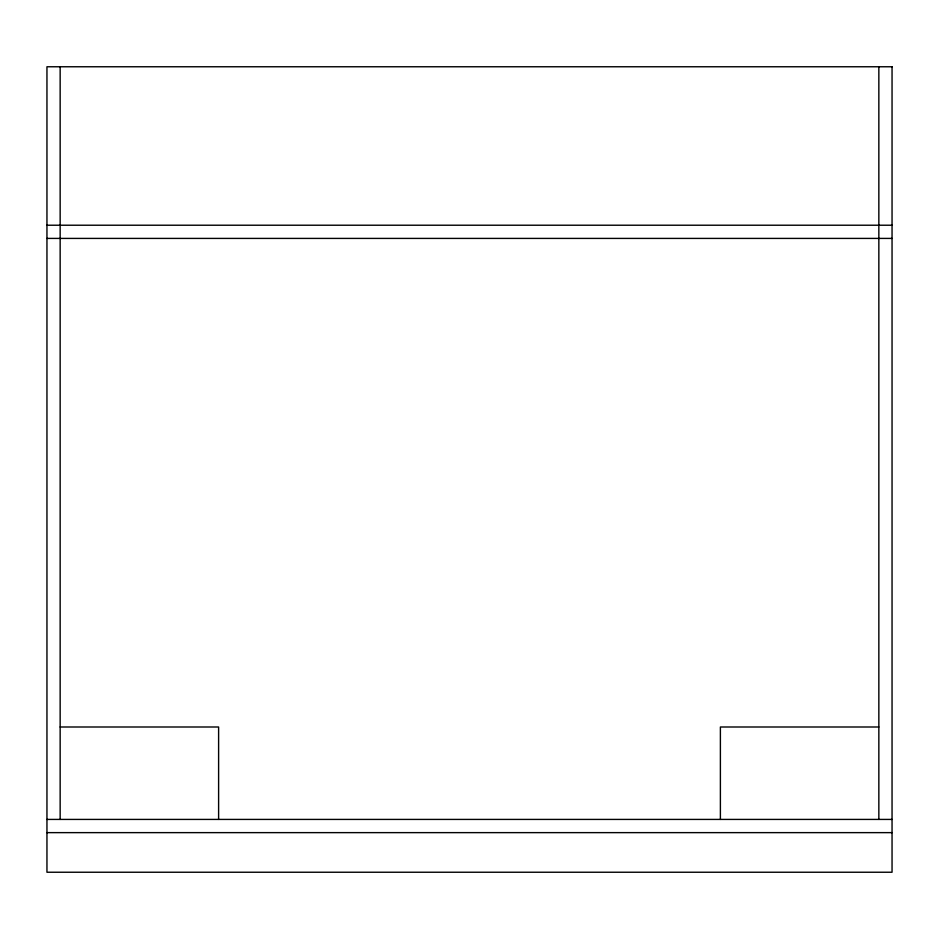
<?xml version="1.0" encoding="UTF-8"?>
<svg xmlns="http://www.w3.org/2000/svg" width="939" height="939" viewBox="0 0 939 939"><rect width="100%" height="100%" fill="white"/><g stroke="black" fill="none" stroke-linecap="round" stroke-linejoin="round"><path stroke-width="1.41" d="M46.95 225.219L892.05 225.219M46.95 238.412L892.05 238.412M60.155 726.997L218.611 726.997L218.611 819.418M878.845 726.997L720.389 726.997L720.389 819.418M46.95 819.418L892.05 819.418M46.95 832.635L892.05 832.635M878.845 66.763L878.845 819.418M60.155 66.763L60.155 819.418M892.05 66.763L46.95 66.763L46.95 872.237L892.05 872.237L892.05 66.763"/></g></svg>
